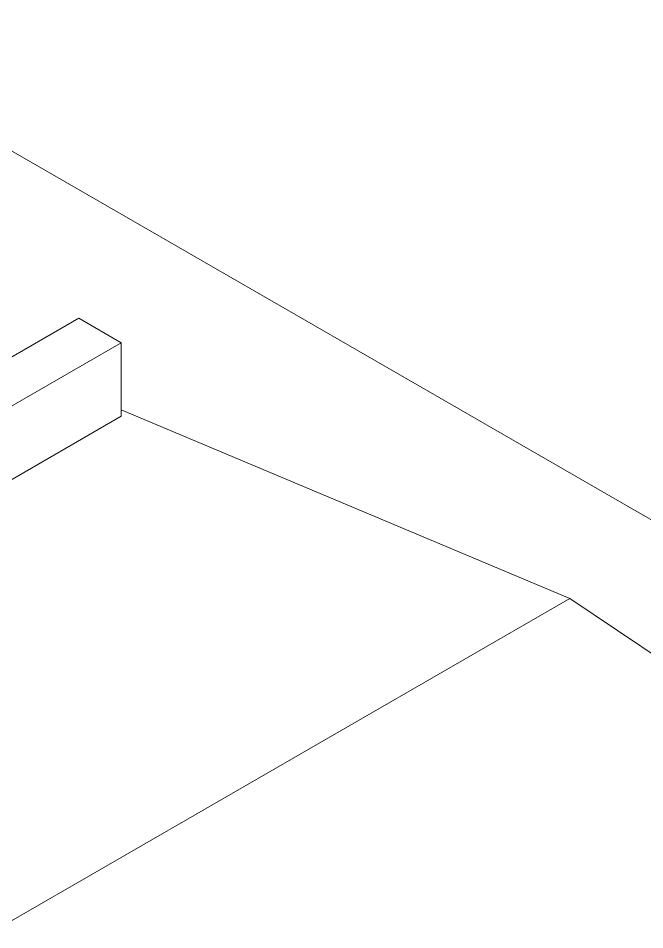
# Model space of a CAD drawing. Header units: millimetres. Extents: x 26816 to 90584, y 11074 to 56542.
# Drawn here: x 78491 to 80577, y 26251 to 29287 of the extents above; entities that cross this region are included whole.
import ezdxf

# ---------------------------------------------------------------- set-up
doc = ezdxf.new("R2010")
doc.units = ezdxf.units.MM
doc.layers.add('MAU_XAM', color=8, linetype='Continuous')

msp = doc.modelspace()

# ---------------------------------------------------------------- linework, layer by layer
at = {"layer": 'MAU_XAM', "linetype": 'Continuous', "lineweight": 0}
for p, q in [((87159.8, 23827.8), (77702.9, 29287.1)), ((78692.2, 28287.6), (69146.2, 22776.9)), ((78692.2, 28287.6), (78833.6, 28206)), ((78833.6, 28206), (69287.6, 22695.2)), ((78833.6, 28206), (78833.6, 27961)), ((80327.4, 27353.8), (78833.6, 27983.1)), ((78833.6, 27961), (69287.6, 22450.3)), ((80327.4, 27353.8), (70339.5, 21587.9)), ((80327.4, 27353.8), (85232.9, 24062.5))]:
    msp.add_line(p, q, dxfattribs=at)

doc.saveas('drawing.dxf')
